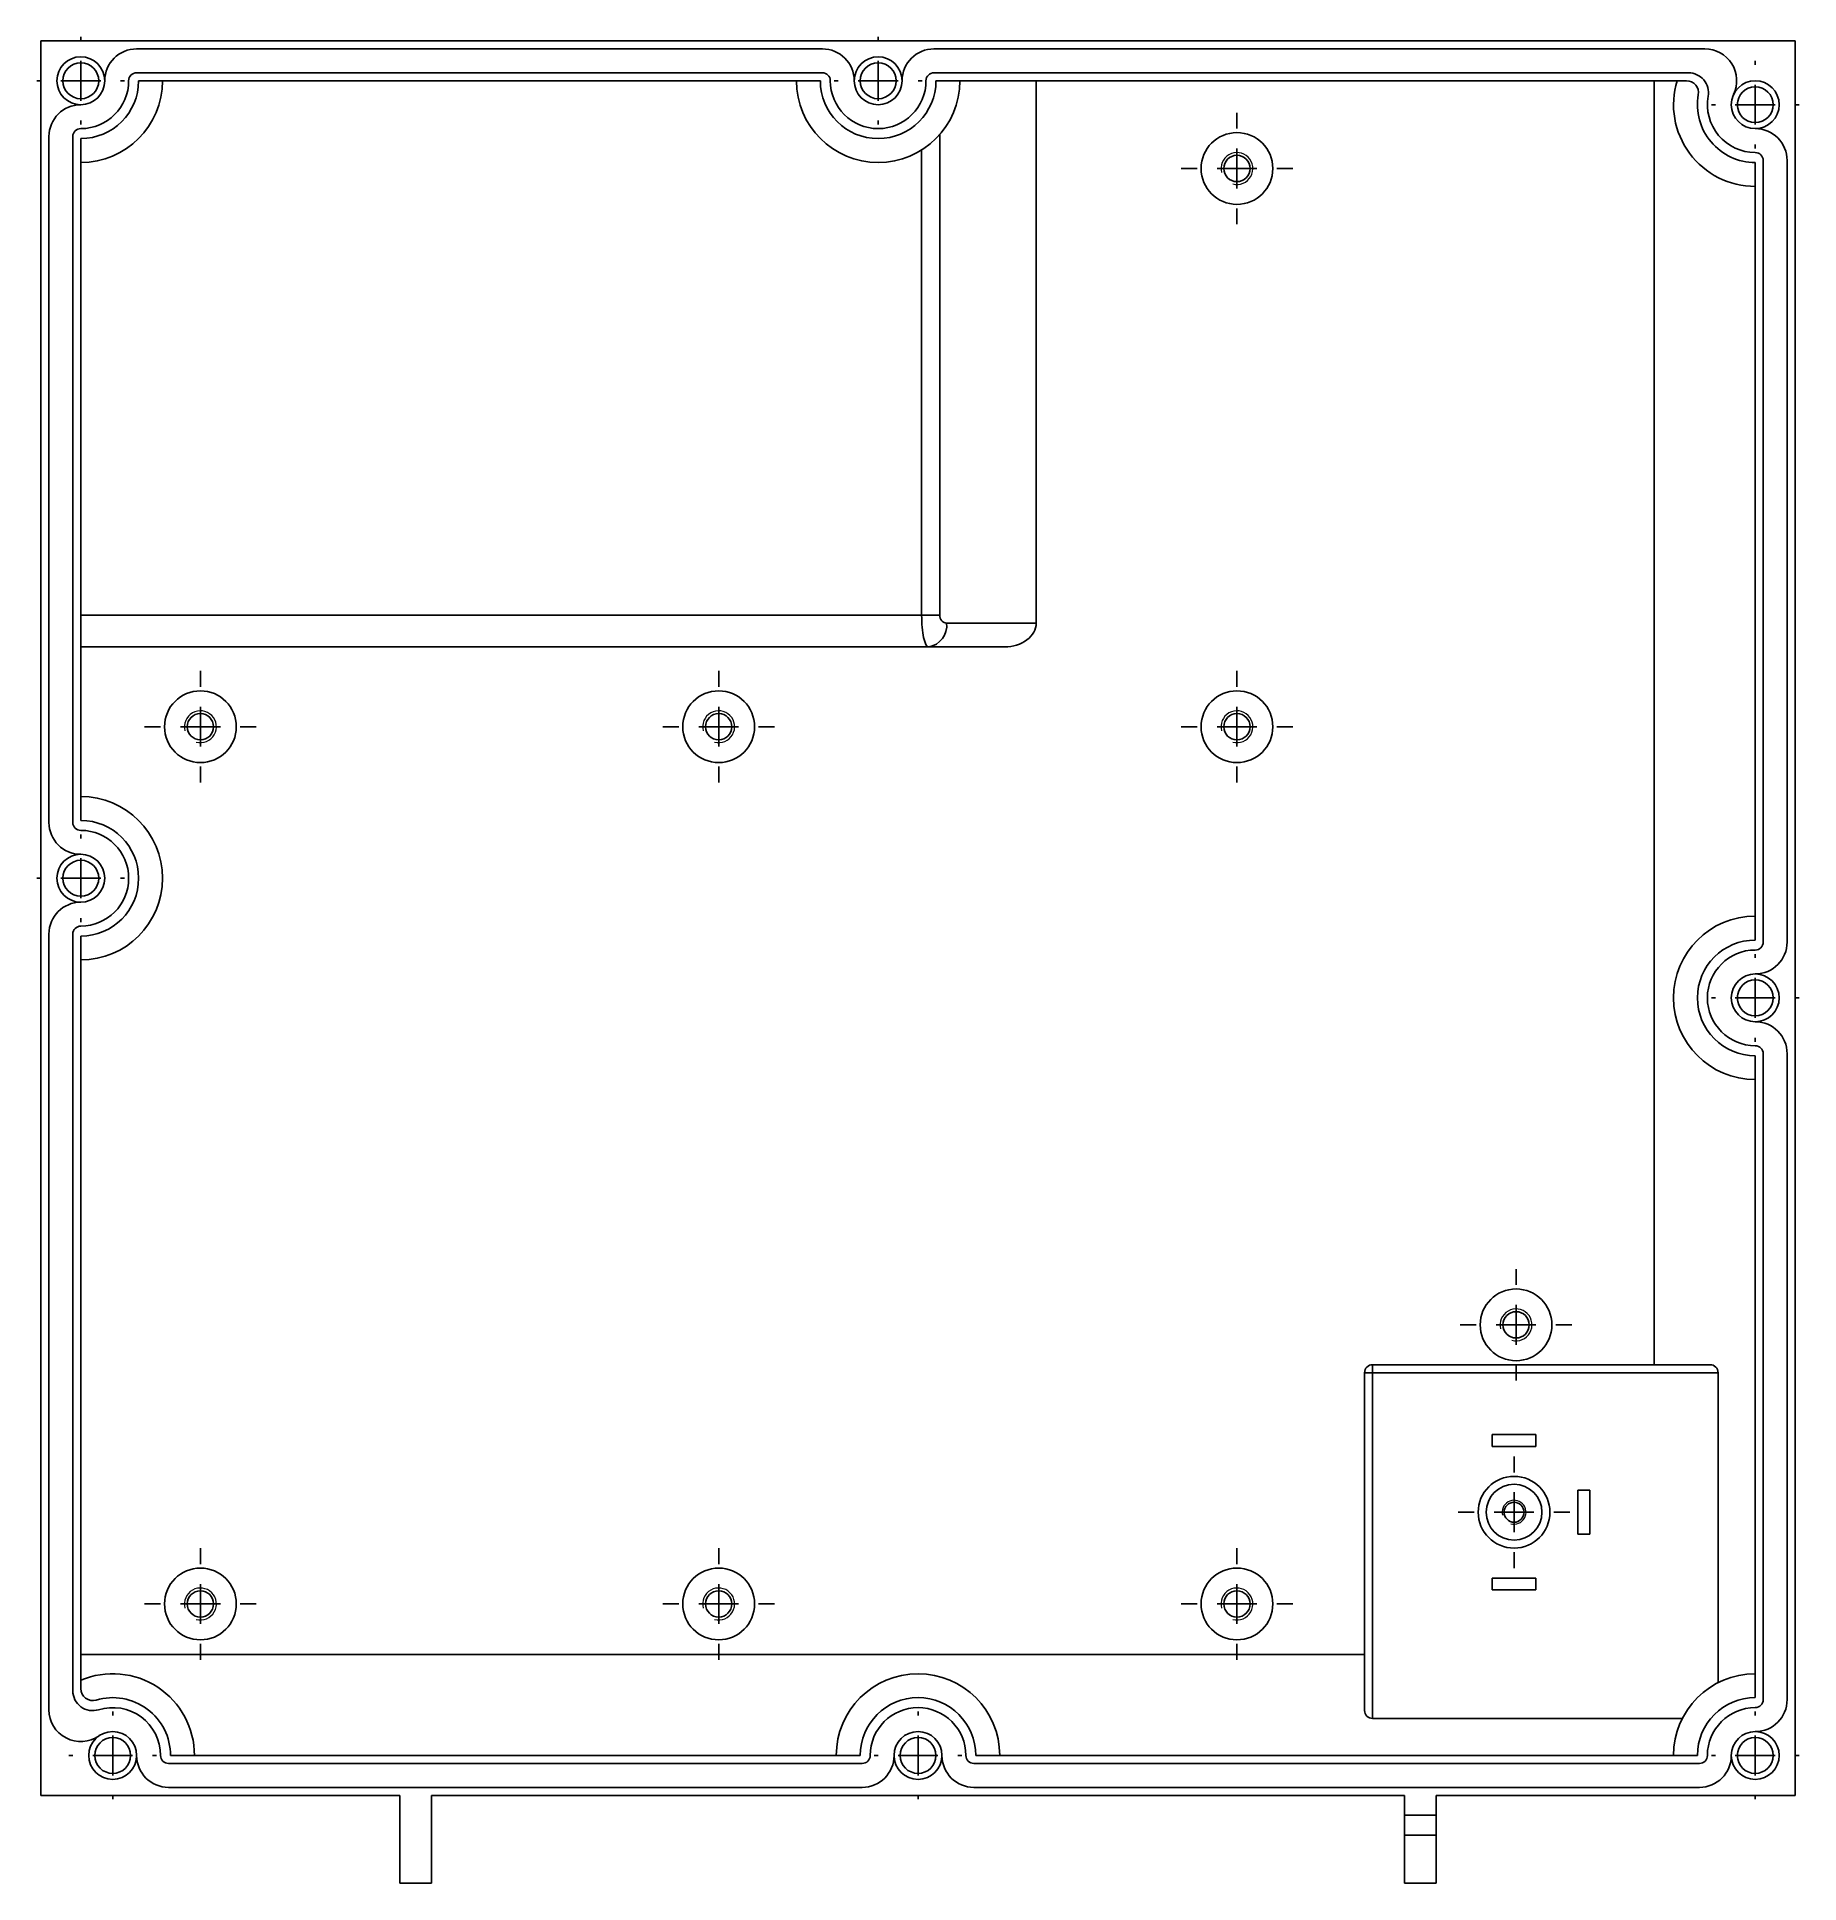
# Model space of a CAD drawing. Header units: millimetres. Extents: x 394 to 615, y 613 to 844.
import ezdxf

# ---------------------------------------------------------------- set-up
doc = ezdxf.new("R2010")
doc.units = ezdxf.units.MM
doc.header["$LTSCALE"] = 5
doc.layers.add('FORMAT', color=7, linetype='Continuous')

# ---------------------------------------------------------------- blocks, each defined once
blk = doc.blocks.new('SW_CENTERMARKSYMBOL_0')
at = {"layer": 'FORMAT', "color": 0}
for p, q in [((0, 5), (0, 5.5)), ((0, 0), (0, 2.5)), ((-5, 0), (-5.5, 0)), ((0, 0), (-2.5, 0)), ((0, 0), (0, -2.5)), ((0, 0), (2.5, 0)), ((5, 0), (5.5, 0)), ((0, -5), (0, -5.5))]:
    blk.add_line(p, q, dxfattribs=at)
blk = doc.blocks.new('SW_CENTERMARKSYMBOL_1')
at = {"layer": 'FORMAT', "color": 0}
for p, q in [((0, 5), (0, 5.5)), ((0, 0), (0, 2.5)), ((-5, 0), (-5.5, 0)), ((0, 0), (-2.5, 0)), ((0, 0), (0, -2.5)), ((0, 0), (2.5, 0)), ((5, 0), (5.5, 0)), ((0, -5), (0, -5.5))]:
    blk.add_line(p, q, dxfattribs=at)
blk = doc.blocks.new('SW_CENTERMARKSYMBOL_2')
at = {"layer": 'FORMAT', "color": 0}
for p, q in [((0, 5), (0, 5.5)), ((0, 0), (0, 2.5)), ((-5, 0), (-5.5, 0)), ((0, 0), (-2.5, 0)), ((0, 0), (0, -2.5)), ((0, 0), (2.5, 0)), ((5, 0), (5.5, 0)), ((0, -5), (0, -5.5))]:
    blk.add_line(p, q, dxfattribs=at)
blk = doc.blocks.new('SW_CENTERMARKSYMBOL_3')
at = {"layer": 'FORMAT', "color": 0}
for p, q in [((0, 5), (0, 5.5)), ((0, 0), (0, 2.5)), ((-5, 0), (-5.5, 0)), ((0, 0), (-2.5, 0)), ((0, 0), (0, -2.5)), ((0, 0), (2.5, 0)), ((5, 0), (5.5, 0)), ((0, -5), (0, -5.5))]:
    blk.add_line(p, q, dxfattribs=at)
blk = doc.blocks.new('SW_CENTERMARKSYMBOL_4')
at = {"layer": 'FORMAT', "color": 0}
for p, q in [((0, 5), (0, 5.5)), ((0, 0), (0, 2.5)), ((-5, 0), (-5.5, 0)), ((0, 0), (-2.5, 0)), ((0, 0), (0, -2.5)), ((0, 0), (2.5, 0)), ((5, 0), (5.5, 0)), ((0, -5), (0, -5.5))]:
    blk.add_line(p, q, dxfattribs=at)
blk = doc.blocks.new('SW_CENTERMARKSYMBOL_5')
at = {"layer": 'FORMAT', "color": 0}
for p, q in [((0, 5), (0, 5.5)), ((0, 0), (0, 2.5)), ((-5, 0), (-5.5, 0)), ((0, 0), (-2.5, 0)), ((0, 0), (0, -2.5)), ((0, 0), (2.5, 0)), ((5, 0), (5.5, 0)), ((0, -5), (0, -5.5))]:
    blk.add_line(p, q, dxfattribs=at)
blk = doc.blocks.new('SW_CENTERMARKSYMBOL_6')
at = {"layer": 'FORMAT', "color": 0}
for p, q in [((0, 5), (0, 5.5)), ((0, 0), (0, 2.5)), ((-5, 0), (-5.5, 0)), ((0, 0), (-2.5, 0)), ((0, 0), (0, -2.5)), ((0, 0), (2.5, 0)), ((5, 0), (5.5, 0)), ((0, -5), (0, -5.5))]:
    blk.add_line(p, q, dxfattribs=at)
blk = doc.blocks.new('SW_CENTERMARKSYMBOL_7')
at = {"layer": 'FORMAT', "color": 0}
for p, q in [((0, 5), (0, 5.5)), ((0, 0), (0, 2.5)), ((-5, 0), (-5.5, 0)), ((0, 0), (-2.5, 0)), ((0, 0), (0, -2.5)), ((0, 0), (2.5, 0)), ((5, 0), (5.5, 0)), ((0, -5), (0, -5.5))]:
    blk.add_line(p, q, dxfattribs=at)
blk = doc.blocks.new('SW_CENTERMARKSYMBOL_8')
at = {"layer": 'FORMAT', "color": 0}
for p, q in [((0, 5), (0, 7)), ((0, 0), (0, 2.5)), ((-5, 0), (-7, 0)), ((0, 0), (-2.5, 0)), ((0, 0), (0, -2.5)), ((0, 0), (2.5, 0)), ((5, 0), (7, 0)), ((0, -5), (0, -7))]:
    blk.add_line(p, q, dxfattribs=at)
blk = doc.blocks.new('SW_CENTERMARKSYMBOL_9')
at = {"layer": 'FORMAT', "color": 0}
for p, q in [((0, 5), (0, 7)), ((0, 0), (0, 2.5)), ((-5, 0), (-7, 0)), ((0, 0), (-2.5, 0)), ((0, 0), (0, -2.5)), ((0, 0), (2.5, 0)), ((5, 0), (7, 0)), ((0, -5), (0, -7))]:
    blk.add_line(p, q, dxfattribs=at)
blk = doc.blocks.new('SW_CENTERMARKSYMBOL_10')
at = {"layer": 'FORMAT', "color": 0}
for p, q in [((0, 5), (0, 7)), ((0, 0), (0, 2.5)), ((-5, 0), (-7, 0)), ((0, 0), (-2.5, 0)), ((0, 0), (0, -2.5)), ((0, 0), (2.5, 0)), ((5, 0), (7, 0)), ((0, -5), (0, -7))]:
    blk.add_line(p, q, dxfattribs=at)
blk = doc.blocks.new('SW_CENTERMARKSYMBOL_11')
at = {"layer": 'FORMAT', "color": 0}
for p, q in [((0, 5), (0, 7)), ((0, 0), (0, 2.5)), ((-5, 0), (-7, 0)), ((0, 0), (-2.5, 0)), ((0, 0), (0, -2.5)), ((0, 0), (2.5, 0)), ((5, 0), (7, 0)), ((0, -5), (0, -7))]:
    blk.add_line(p, q, dxfattribs=at)
blk = doc.blocks.new('SW_CENTERMARKSYMBOL_12')
at = {"layer": 'FORMAT', "color": 0}
for p, q in [((0, 5), (0, 7)), ((0, 0), (0, 2.5)), ((-5, 0), (-7, 0)), ((0, 0), (-2.5, 0)), ((0, 0), (0, -2.5)), ((0, 0), (2.5, 0)), ((5, 0), (7, 0)), ((0, -5), (0, -7))]:
    blk.add_line(p, q, dxfattribs=at)
blk = doc.blocks.new('SW_CENTERMARKSYMBOL_13')
at = {"layer": 'FORMAT', "color": 0}
for p, q in [((0, 5), (0, 7)), ((0, 0), (0, 2.5)), ((-5, 0), (-7, 0)), ((0, 0), (-2.5, 0)), ((0, 0), (0, -2.5)), ((0, 0), (2.5, 0)), ((5, 0), (7, 0)), ((0, -5), (0, -7))]:
    blk.add_line(p, q, dxfattribs=at)
blk = doc.blocks.new('SW_CENTERMARKSYMBOL_14')
at = {"layer": 'FORMAT', "color": 0}
for p, q in [((0, 5), (0, 7)), ((0, 0), (0, 2.5)), ((-5, 0), (-7, 0)), ((0, 0), (-2.5, 0)), ((0, 0), (0, -2.5)), ((0, 0), (2.5, 0)), ((5, 0), (7, 0)), ((0, -5), (0, -7))]:
    blk.add_line(p, q, dxfattribs=at)
blk = doc.blocks.new('SW_CENTERMARKSYMBOL_15')
at = {"layer": 'FORMAT', "color": 0}
for p, q in [((0, 5), (0, 7)), ((0, 0), (0, 2.5)), ((-5, 0), (-7, 0)), ((0, 0), (-2.5, 0)), ((0, 0), (0, -2.5)), ((0, 0), (2.5, 0)), ((5, 0), (7, 0)), ((0, -5), (0, -7))]:
    blk.add_line(p, q, dxfattribs=at)

msp = doc.modelspace()

# ---------------------------------------------------------------- linework, layer by layer
at = {"color": 7, "linetype": 'Continuous', "lineweight": 25}
for p, q in [((394.6, 623.89), (394.6, 843.89)), ((614.6, 843.89), (394.6, 843.89)), ((492.6, 842.89), (406.6, 842.89)), ((603.27, 842.89), (506.6, 842.89)), ((614.6, 623.89), (614.6, 843.89)), ((492.6, 839.89), (406.6, 839.89)), ((492.35, 838.89), (406.85, 838.89)), ((601.23, 839.89), (506.6, 839.89)), ((600.98, 838.89), (506.85, 838.89)), ((519.42, 770.89), (519.42, 838.89)), ((596.94, 677.89), (596.94, 838.89)), ((395.6, 831.89), (395.6, 745.89)), ((398.6, 831.89), (398.6, 745.89)), ((399.6, 746.14), (399.6, 831.64)), ((507.32, 832.15), (507.32, 771.89)), ((505.05, 771.89), (505.05, 830.21)), ((610.6, 730.89), (610.6, 828.89)), ((613.6, 730.89), (613.6, 828.89)), ((609.6, 731.14), (609.6, 828.64)), ((399.6, 771.89), (505.05, 771.89)), ((507.32, 771.89), (505.05, 771.89)), ((508.19, 770.89), (519.42, 770.89)), ((505.92, 767.89), (399.6, 767.89)), ((515.45, 767.89), (505.92, 767.89)), ((395.6, 731.89), (395.6, 634.63)), ((398.6, 731.89), (398.6, 637.01)), ((399.6, 637.27), (399.6, 731.64)), ((609.6, 636.14), (609.6, 716.64)), ((610.6, 635.89), (610.6, 716.89)), ((613.6, 635.89), (613.6, 716.89)), ((560.6, 634.54), (560.6, 676.89)), ((560.6, 676.89), (561.6, 676.89)), ((561.6, 676.89), (561.6, 677.89)), ((561.6, 677.89), (603.94, 677.89)), ((561.6, 676.89), (561.6, 633.54)), ((604.94, 676.89), (561.6, 676.89)), ((604.94, 676.89), (604.94, 638.02)), ((576.6, 667.64), (576.6, 669.14)), ((576.6, 669.14), (582.1, 669.14)), ((582.1, 669.14), (582.1, 667.64)), ((582.1, 667.64), (576.6, 667.64)), ((587.35, 656.64), (587.35, 662.14)), ((587.35, 662.14), (588.85, 662.14)), ((588.85, 662.14), (588.85, 656.64)), ((588.85, 656.64), (587.35, 656.64)), ((576.6, 649.64), (576.6, 651.14)), ((576.6, 651.14), (582.1, 651.14)), ((582.1, 651.14), (582.1, 649.64)), ((582.1, 649.64), (576.6, 649.64)), ((560.6, 641.54), (399.6, 641.54)), ((600.47, 633.54), (561.6, 633.54)), ((410.6, 627.89), (497.6, 627.89)), ((497.35, 628.89), (410.85, 628.89)), ((511.6, 627.89), (602.6, 627.89)), ((602.35, 628.89), (511.85, 628.89)), ((439.6, 623.89), (394.6, 623.89)), ((410.6, 624.89), (497.6, 624.89)), ((439.6, 623.89), (439.6, 612.89)), ((565.6, 623.89), (443.6, 623.89)), ((443.6, 612.89), (443.6, 623.89)), ((511.6, 624.89), (602.6, 624.89)), ((565.6, 623.89), (565.6, 621.39)), ((614.6, 623.89), (569.6, 623.89)), ((569.6, 621.39), (569.6, 623.89)), ((565.6, 618.89), (565.6, 621.39)), ((565.6, 621.39), (569.6, 621.39)), ((569.6, 618.89), (569.6, 621.39)), ((565.6, 618.89), (569.6, 618.89)), ((565.6, 612.89), (565.6, 618.89)), ((569.6, 612.89), (569.6, 618.89)), ((439.6, 612.89), (443.6, 612.89)), ((565.6, 612.89), (569.6, 612.89))]:
    msp.add_line(p, q, dxfattribs=at)
for centre, radius in [((399.6, 838.89), 3), ((399.6, 838.89), 2.25), ((499.6, 838.89), 3), ((499.6, 838.89), 2.25), ((609.6, 835.89), 3), ((609.6, 835.89), 2.25), ((544.6, 827.89), 4.5), ((544.6, 827.89), 1.65), ((414.6, 757.89), 4.5), ((479.6, 757.89), 4.5), ((544.6, 757.89), 4.5), ((414.6, 757.89), 1.65), ((479.6, 757.89), 1.65), ((544.6, 757.89), 1.65), ((399.6, 738.89), 3), ((399.6, 738.89), 2.25), ((609.6, 723.89), 3), ((609.6, 723.89), 2.25), ((579.6, 682.89), 4.5), ((579.6, 682.89), 1.65), ((579.35, 659.39), 4.5), ((579.35, 659.39), 3.5), ((579.35, 659.39), 1.25), ((414.6, 647.89), 4.5), ((479.6, 647.89), 4.5), ((544.6, 647.89), 4.5), ((414.6, 647.89), 1.65), ((479.6, 647.89), 1.65), ((544.6, 647.89), 1.65), ((403.6, 628.89), 3), ((403.6, 628.89), 2.25), ((504.6, 628.89), 3), ((504.6, 628.89), 2.25), ((609.6, 628.89), 3), ((609.6, 628.89), 2.25)]:
    msp.add_circle(centre, radius, dxfattribs=at)
for centre, radius, start, end in [((406.6, 838.89), 4, 90, 180), ((492.6, 838.89), 4, 0, 90), ((506.6, 838.89), 4, 90, 180), ((603.27, 838.89), 4, 334.6231, 90), ((399.6, 838.89), 7.25, 270, 0), ((399.6, 838.89), 6, 270, 0), ((399.6, 838.89), 10.25, 270, 0), ((406.6, 838.89), 1, 90, 180), ((499.6, 838.89), 10.25, 180, 0), ((499.6, 838.89), 7.25, 180, 0), ((492.6, 838.89), 1, 0, 90), ((499.6, 838.89), 6, 180, 0), ((506.6, 838.89), 1, 90, 180), ((609.6, 835.89), 10.25, 162.9814, 270), ((600.98, 837.39), 1.5, 350.1291, 90), ((601.23, 837.39), 2.5, 349.8358, 90), ((399.6, 831.89), 4, 90, 180), ((609.6, 835.89), 7.25, 170.1291, 270), ((609.6, 835.89), 6, 169.8358, 270), ((399.6, 831.89), 1, 90, 180), ((609.6, 828.89), 4, 0, 90), ((609.6, 828.89), 1, 0, 90), ((505.49, 770.57), 2.71, 279.0313, 6.8128), ((399.6, 738.89), 10.25, 270, 90), ((399.6, 745.89), 4, 180, 270), ((399.6, 745.89), 1, 180, 270), ((399.6, 738.89), 7.25, 270, 90), ((399.6, 738.89), 6, 270, 90), ((399.6, 731.89), 4, 90, 180), ((609.6, 723.89), 10.25, 90, 270), ((399.6, 731.89), 1, 90, 180), ((609.6, 723.89), 7.25, 90, 270), ((609.6, 723.89), 6, 90, 270), ((609.6, 730.89), 1, 270, 0), ((609.6, 730.89), 4, 270, 0), ((609.6, 716.89), 4, 0, 90), ((609.6, 716.89), 1, 0, 90), ((561.6, 676.89), 1, 90, 180), ((603.94, 676.89), 1, 0, 90), ((403.6, 628.89), 10.25, 0, 112.9697), ((504.6, 628.89), 10.25, 0, 180), ((609.6, 628.89), 10.25, 90, 180), ((401.1, 637.01), 2.5, 180, 287.1046), ((401.1, 637.27), 1.5, 180, 286.6015), ((399.6, 634.63), 4, 180, 304.8499), ((403.6, 628.89), 7.25, 0, 106.6015), ((403.6, 628.89), 6, 0, 107.1046), ((504.6, 628.89), 7.25, 0, 180), ((504.6, 628.89), 6, 0, 180), ((561.6, 634.54), 1, 180, 270), ((609.6, 628.89), 7.25, 90, 180), ((609.6, 628.89), 6, 90, 180), ((609.6, 635.89), 1, 270, 0), ((609.6, 635.89), 4, 270, 0), ((410.6, 628.89), 4, 180, 270), ((410.6, 628.89), 1, 180, 270), ((497.6, 628.89), 1, 270, 0), ((497.6, 628.89), 4, 270, 0), ((511.6, 628.89), 4, 180, 270), ((511.6, 628.89), 1, 180, 270), ((602.6, 628.89), 1, 270, 0), ((602.6, 628.89), 4, 270, 0)]:
    msp.add_arc(centre, radius, start, end, dxfattribs=at)
at = {"color": 7, "linetype": 'Continuous', "lineweight": 18}
for centre, radius in [((544.6, 827.89), 2), ((414.6, 757.89), 2), ((479.6, 757.89), 2), ((544.6, 757.89), 2), ((579.6, 682.89), 2), ((579.35, 659.39), 1.5), ((414.6, 647.89), 2), ((479.6, 647.89), 2), ((544.6, 647.89), 2)]:
    msp.add_arc(centre, radius, 255, 195, dxfattribs=at)
at = {"color": 7, "linetype": 'Continuous', "lineweight": 25}
for centre, major_axis, ratio in [((505.92, 771.89), (0, 4), 0.216667), ((508.19, 771.89), (0, 1), 0.866667), ((515.45, 770.89), (-3.97, 0), 0.755689)]:
    msp.add_ellipse(centre, major_axis=major_axis, ratio=ratio, start_param=1.570796, end_param=3.141593, dxfattribs=at)

# ---------------------------------------------------------------- block references
at = {"layer": 'FORMAT'}
for name, p in [('SW_CENTERMARKSYMBOL_1', (399.6, 838.89)), ('SW_CENTERMARKSYMBOL_2', (499.6, 838.89)), ('SW_CENTERMARKSYMBOL_0', (609.6, 835.89)), ('SW_CENTERMARKSYMBOL_14', (544.6, 827.89)), ('SW_CENTERMARKSYMBOL_9', (414.6, 757.89)), ('SW_CENTERMARKSYMBOL_10', (479.6, 757.89)), ('SW_CENTERMARKSYMBOL_12', (544.6, 757.89)), ('SW_CENTERMARKSYMBOL_7', (399.6, 738.89)), ('SW_CENTERMARKSYMBOL_3', (609.6, 723.89)), ('SW_CENTERMARKSYMBOL_13', (579.6, 682.89)), ('SW_CENTERMARKSYMBOL_15', (579.35, 659.39)), ('SW_CENTERMARKSYMBOL_8', (414.6, 647.89)), ('SW_CENTERMARKSYMBOL_11', (479.6, 647.89)), ('SW_CENTERMARKSYMBOL_13', (544.6, 647.89)), ('SW_CENTERMARKSYMBOL_6', (403.6, 628.89)), ('SW_CENTERMARKSYMBOL_5', (504.6, 628.89)), ('SW_CENTERMARKSYMBOL_4', (609.6, 628.89))]:
    msp.add_blockref(name, p, dxfattribs=at)

doc.saveas('drawing.dxf')
